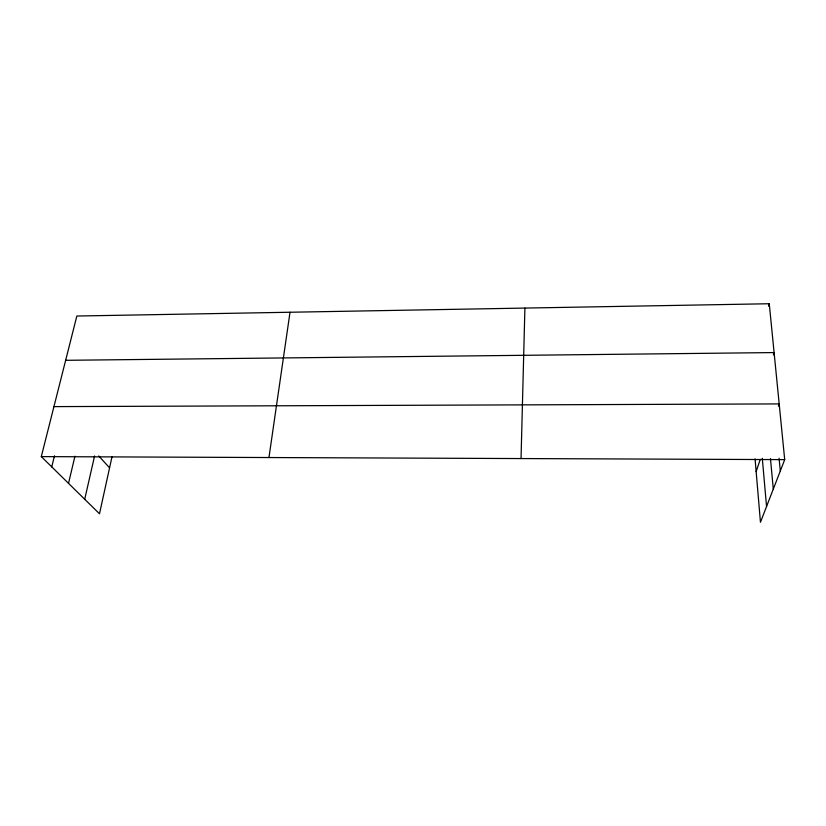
<?xml version="1.0" encoding="UTF-8"?>
<svg xmlns="http://www.w3.org/2000/svg" width="826" height="826" viewBox="0 0 826 826"><rect width="100%" height="100%" fill="white"/><g stroke="black" fill="none" stroke-linecap="round" stroke-linejoin="round"><path stroke-width="1.24" d="M521.041 458.564L524.902 308.077M268.956 457.542L290.019 312.249M112.057 456.53L99.492 513.772L41.3 456.613L76.849 316.028L769.264 303.741L784.7 459.628L760.457 522.259L755.067 458.853M84.717 499.265L94.577 455.983M68.517 483.355L74.949 456.2M51.749 466.876L54.485 455.787M768.583 306.219L769.264 303.741M773.384 354.943L774.096 352.578L65.646 360.312M756.151 471.563L760.292 459.38M778.422 406.144L779.186 403.914L53.938 406.619M41.3 456.613L784.7 459.628M98.748 455.942L109.569 467.846M779.073 458.234L780.302 470.985M770.472 458.595L773.291 489.116M762.295 458.306L766.559 506.503"/></g></svg>
